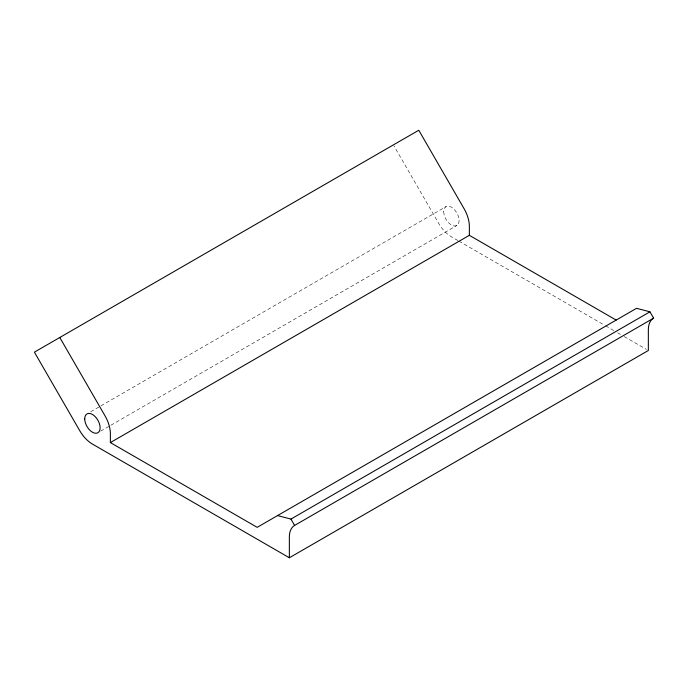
<?xml version="1.0" encoding="UTF-8"?>
<svg xmlns="http://www.w3.org/2000/svg" width="688" height="688" viewBox="0 0 688 688"><rect width="100%" height="100%" fill="white"/><g stroke="black" fill="none" stroke-linecap="round" stroke-linejoin="round"><path stroke-width="0.52" stroke-dasharray="3.44 2.58" d="M90.704 411.768L100.001 406.402M100.93 405.86L445.97 206.658M100.654 431.152L109.951 425.777M110.88 425.244L456.849 225.501M457.916 240.559L451.414 236.801A25.387 14.654 60 0 1 438.72 223.402L393.923 145.813M458.844 241.092L604.683 325.295M605.612 325.828L613.971 330.661M617.686 332.803L620.473 334.411M624.188 336.561L646.488 349.427M443.717 211.637A10.879 6.278 60 0 0 455.258 225.991A10.879 6.278 60 0 0 455.258 210.605A10.879 6.278 60 0 0 443.717 211.637"/><path stroke-width="1.03" d="M59.787 337.498L105.118 416.008A25.387 14.654 60 0 1 110.372 433.698L110.372 442.582L469.362 235.322L616.164 320.083M277.556 515.57L290.955 519.079L649.945 311.819L653.6 318.157A25.387 14.654 60 0 0 648.345 329.776L648.345 350.502L289.356 557.762L92.424 444.061A25.387 14.654 60 0 1 79.731 430.671L34.4 352.153L418.777 130.238L464.108 208.748A25.387 14.654 60 0 1 469.362 226.438L469.362 235.322M289.356 557.762L289.356 537.036A25.387 14.654 60 0 1 294.61 525.417L653.6 318.157M649.945 311.819L636.546 308.31L257.174 527.343L110.372 442.582M290.955 519.079L294.61 525.417M84.727 418.897A10.879 6.278 60 0 0 96.268 433.251A10.879 6.278 60 0 0 96.268 417.865A10.879 6.278 60 0 0 84.727 418.897"/></g></svg>
